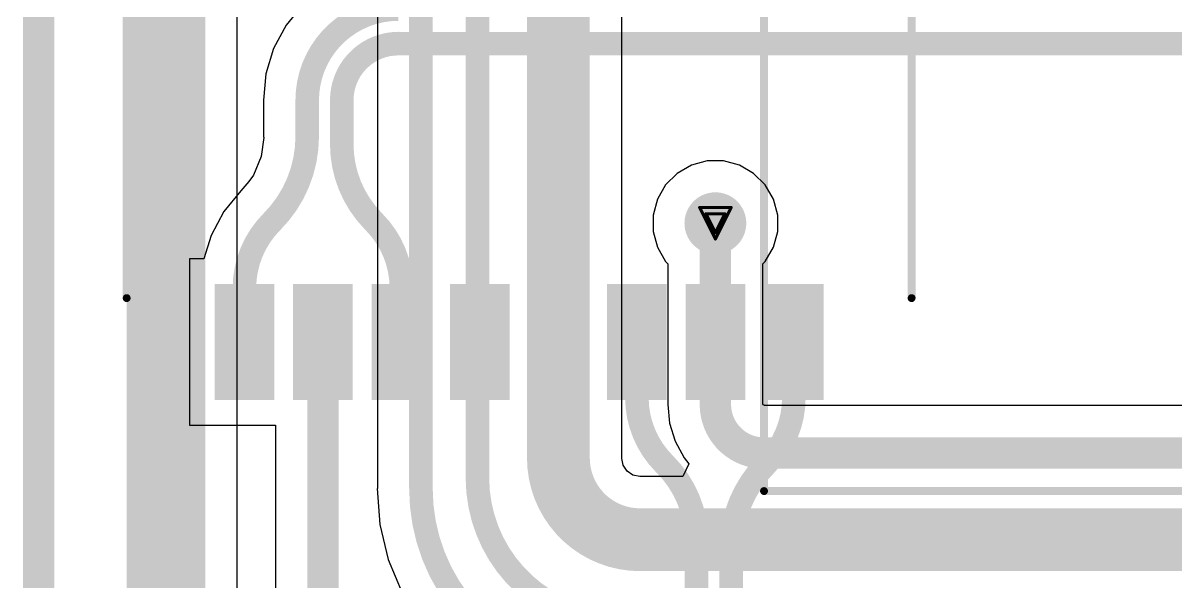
# Model space of a CAD drawing. Header units: inches. Extents: x 0 to 289, y 0 to 168.
# Drawn here: x 58.04 to 76.69, y 56.04 to 65.07 of the extents above; entities that cross this region are included whole.
import ezdxf

# ---------------------------------------------------------------- set-up
doc = ezdxf.new("R2010")
doc.units = ezdxf.units.IN
for name, color, linetype in [('Bottom Layer', 5, 'Continuous'), ('Bottom Overlay', 54, 'Continuous'), ('Bottom Paste', 16, 'Continuous'), ('Bottom Solder', 6, 'Continuous'), ('Drill Drawing', 1, 'Continuous'), ('Top Layer', 1, 'Continuous'), ('Top Overlay', 2, 'Continuous'), ('Via Holes', 16, 'Continuous')]:
    doc.layers.add(name, color=color, linetype=linetype)

# ---------------------------------------------------------------- blocks, each defined once
blk = doc.blocks.new('H1102NLT_B_2')
at = {"layer": 'Bottom Layer'}
for points in [[(-5.1, 4.825), (-3.43, 4.825), (-3.43, 4.065), (-5.1, 4.065)], [(5.1, 4.065), (3.43, 4.065), (3.43, 4.825), (5.1, 4.825)], [(-5.1, 3.555), (-3.43, 3.555), (-3.43, 2.795), (-5.1, 2.795)], [(5.1, 2.795), (3.43, 2.795), (3.43, 3.555), (5.1, 3.555)], [(-5.1, 2.285), (-3.43, 2.285), (-3.43, 1.525), (-5.1, 1.525)], [(5.1, 1.525), (3.43, 1.525), (3.43, 2.285), (5.1, 2.285)], [(-5.1, 1.015), (-3.43, 1.015), (-3.43, 0.255), (-5.1, 0.255)], [(5.1, 0.255), (3.43, 0.255), (3.43, 1.015), (5.1, 1.015)], [(-5.1, -0.255), (-3.43, -0.255), (-3.43, -1.015), (-5.1, -1.015)], [(5.1, -1.015), (3.43, -1.015), (3.43, -0.255), (5.1, -0.255)], [(-5.1, -1.525), (-3.43, -1.525), (-3.43, -2.285), (-5.1, -2.285)], [(5.1, -2.285), (3.43, -2.285), (3.43, -1.525), (5.1, -1.525)], [(-5.1, -2.795), (-3.43, -2.795), (-3.43, -3.555), (-5.1, -3.555)], [(5.1, -3.555), (3.43, -3.555), (3.43, -2.795), (5.1, -2.795)], [(-5.1, -4.065), (-3.43, -4.065), (-3.43, -4.825), (-5.1, -4.825)], [(5.1, -4.825), (3.43, -4.825), (3.43, -4.065), (5.1, -4.065)]]:
    blk.add_hatch(color=5, dxfattribs=at).paths.add_polyline_path(points)
at = {"layer": 'Bottom Overlay'}
blk.add_hatch(color=54, dxfattribs=at).paths.add_polyline_path([(-3.226, -4.902), (-2.413, -4.902), (-2.413, -4.089), (-3.226, -4.089)])
at = {"layer": 'Bottom Paste'}
for points in [[(-5.1, 4.825), (-3.43, 4.825), (-3.43, 4.065), (-5.1, 4.065)], [(5.1, 4.065), (3.43, 4.065), (3.43, 4.825), (5.1, 4.825)], [(-5.1, 3.555), (-3.43, 3.555), (-3.43, 2.795), (-5.1, 2.795)], [(5.1, 2.795), (3.43, 2.795), (3.43, 3.555), (5.1, 3.555)], [(-5.1, 2.285), (-3.43, 2.285), (-3.43, 1.525), (-5.1, 1.525)], [(5.1, 1.525), (3.43, 1.525), (3.43, 2.285), (5.1, 2.285)], [(-5.1, 1.015), (-3.43, 1.015), (-3.43, 0.255), (-5.1, 0.255)], [(5.1, 0.255), (3.43, 0.255), (3.43, 1.015), (5.1, 1.015)], [(-5.1, -0.255), (-3.43, -0.255), (-3.43, -1.015), (-5.1, -1.015)], [(5.1, -1.015), (3.43, -1.015), (3.43, -0.255), (5.1, -0.255)], [(-5.1, -1.525), (-3.43, -1.525), (-3.43, -2.285), (-5.1, -2.285)], [(5.1, -2.285), (3.43, -2.285), (3.43, -1.525), (5.1, -1.525)], [(-5.1, -2.795), (-3.43, -2.795), (-3.43, -3.555), (-5.1, -3.555)], [(5.1, -3.555), (3.43, -3.555), (3.43, -2.795), (5.1, -2.795)], [(-5.1, -4.065), (-3.43, -4.065), (-3.43, -4.825), (-5.1, -4.825)], [(5.1, -4.825), (3.43, -4.825), (3.43, -4.065), (5.1, -4.065)]]:
    blk.add_hatch(color=16, dxfattribs=at).paths.add_polyline_path(points)
at = {"layer": 'Bottom Solder'}
for points in [[(-5.202, 4.927), (-3.328, 4.927), (-3.328, 3.963), (-5.202, 3.963)], [(5.202, 3.963), (3.328, 3.963), (3.328, 4.927), (5.202, 4.927)], [(-5.202, 3.657), (-3.328, 3.657), (-3.328, 2.693), (-5.202, 2.693)], [(5.202, 2.693), (3.328, 2.693), (3.328, 3.657), (5.202, 3.657)], [(-5.202, 2.387), (-3.328, 2.387), (-3.328, 1.423), (-5.202, 1.423)], [(5.202, 1.423), (3.328, 1.423), (3.328, 2.387), (5.202, 2.387)], [(-5.202, 1.117), (-3.328, 1.117), (-3.328, 0.153), (-5.202, 0.153)], [(5.202, 0.153), (3.328, 0.153), (3.328, 1.117), (5.202, 1.117)], [(-5.202, -0.153), (-3.328, -0.153), (-3.328, -1.117), (-5.202, -1.117)], [(5.202, -1.117), (3.328, -1.117), (3.328, -0.153), (5.202, -0.153)], [(-5.202, -1.423), (-3.328, -1.423), (-3.328, -2.387), (-5.202, -2.387)], [(5.202, -2.387), (3.328, -2.387), (3.328, -1.423), (5.202, -1.423)], [(-5.202, -2.693), (-3.328, -2.693), (-3.328, -3.657), (-5.202, -3.657)], [(5.202, -3.657), (3.328, -3.657), (3.328, -2.693), (5.202, -2.693)], [(-5.202, -3.963), (-3.328, -3.963), (-3.328, -4.927), (-5.202, -4.927)], [(5.202, -4.927), (3.328, -4.927), (3.328, -3.963), (5.202, -3.963)]]:
    blk.add_hatch(color=6, dxfattribs=at).paths.add_polyline_path(points)
at = {"layer": 'Bottom Overlay'}
for points in [[(3.555, 6.35, 0.127, 0.127, 0), (-3.555, 6.35, 0.127, 0.127, 0)], [(-5.484, -4.597, 0.254, 0.254, 0), (-5.484, -4.343, 0.254, 0.254, 0)], [(-5.357, -4.47, 0.254, 0.254, 0), (-5.484, -4.343, 0.254, 0.254, 0)], [(-5.484, -4.597, 0.254, 0.254, 0), (-5.357, -4.47, 0.254, 0.254, 0)], [(3.555, -6.35, 0.127, 0.127, 0), (-3.555, -6.35, 0.127, 0.127, 0)]]:
    blk.add_lwpolyline(points, format="xyseb", dxfattribs=at)
for points in [[(-3.587, 6.35, 0.0635, 0.0635, 1), (-3.523, 6.35, 0.0635, 0.0635, 1)], [(3.523, 6.35, 0.0635, 0.0635, 1), (3.587, 6.35, 0.0635, 0.0635, 1)], [(-5.548, -4.343, 0.127, 0.127, 1), (-5.421, -4.343, 0.127, 0.127, 1)], [(-5.548, -4.343, 0.127, 0.127, 1), (-5.421, -4.343, 0.127, 0.127, 1)], [(-5.548, -4.597, 0.127, 0.127, 1), (-5.421, -4.597, 0.127, 0.127, 1)], [(-5.548, -4.597, 0.127, 0.127, 1), (-5.421, -4.597, 0.127, 0.127, 1)], [(-5.421, -4.47, 0.127, 0.127, 1), (-5.294, -4.47, 0.127, 0.127, 1)], [(-5.421, -4.47, 0.127, 0.127, 1), (-5.294, -4.47, 0.127, 0.127, 1)], [(-3.587, -6.35, 0.0635, 0.0635, 1), (-3.523, -6.35, 0.0635, 0.0635, 1)], [(3.523, -6.35, 0.0635, 0.0635, 1), (3.587, -6.35, 0.0635, 0.0635, 1)]]:
    blk.add_lwpolyline(points, format="xyseb", close=True, dxfattribs=at)
blk = doc.blocks.new('NE8FBV_C5_LED_56')
at = {"layer": 'Top Overlay'}
for points in [[(-12.19, -16.63, 0.127, 0.127, 0), (-12.19, 14.021, 0.127, 0.127, 0)], [(-12.19, -16.63, 0.127, 0.127, 0), (12.91, -16.63, 0.127, 0.127, 0)]]:
    blk.add_lwpolyline(points, format="xyseb", dxfattribs=at)
blk.add_lwpolyline([(-12.222, -16.63, 0.0635, 0.0635, 1), (-12.158, -16.63, 0.0635, 0.0635, 1)], format="xyseb", close=True, dxfattribs=at)
blk.add_lwpolyline([(-12.222, -16.63, 0.0635, 0.0635, 1), (-12.158, -16.63, 0.0635, 0.0635, 1)], format="xyseb", close=True, dxfattribs=at)

msp = doc.modelspace()

# ---------------------------------------------------------------- hatches: boundary and pattern name
at = {"layer": 'Bottom Layer'}
h = msp.add_hatch(color=5, dxfattribs=at)
edge = h.paths.add_edge_path()
edge.add_arc((69.243, 61.837), 0.5, 0, 360)
at = {"layer": 'Top Layer'}
h = msp.add_hatch(color=1, dxfattribs=at)
edge = h.paths.add_edge_path()
edge.add_arc((69.243, 61.837), 0.5, 0, 360)
at = {"layer": 'Via Holes'}
h = msp.add_hatch(color=7, dxfattribs=at)
edge = h.paths.add_edge_path()
edge.add_arc((69.243, 61.837), 0.3, 0, 360)

# ---------------------------------------------------------------- linework, layer by layer
at = {"layer": 'Bottom Layer'}
for p, q in [((62.57, 65.37), (62.298, 65.039)), ((62.298, 65.039), (62.096, 64.661)), ((62.096, 64.661), (61.972, 64.251)), ((61.972, 64.251), (61.93, 63.825)), ((61.93, 63.825), (61.934, 63.825)), ((61.934, 63.825), (61.934, 63.24)), ((61.934, 63.24), (61.936, 63.225)), ((61.936, 63.225), (61.896, 62.916)), ((61.896, 62.916), (61.771, 62.615)), ((61.693, 62.513), (61.566, 62.362)), ((61.771, 62.615), (61.693, 62.513)), ((61.566, 62.362), (61.289, 62.025)), ((61.566, 62.362), (61.566, 62.362)), ((61.289, 62.025), (61.083, 61.64)), ((61.083, 61.64), (60.968, 61.259)), ((60.968, 61.259), (60.735, 61.259)), ((60.735, 61.259), (60.735, 58.573)), ((60.735, 58.573), (62.005, 58.573)), ((62.005, 58.573), (62.005, 58.573)), ((62.005, 58.573), (62.124, 58.573)), ((62.124, 58.573), (62.124, 53.911))]:
    msp.add_line(p, q, dxfattribs=at)
for points in [[(62.639, 63.825, 0.381, 0.381, -0.414214), (64.114, 65.301, 0.381, 0.381, 0)], [(63.198, 63.825, 0.381, 0.381, -0.414214), (64.114, 64.742, 0.381, 0.381, 0)], [(64.114, 64.742, 0.381, 0.381, 0), (78.45, 64.742, 0.381, 0.381, 0)], [(62.639, 63.24, 0.381, 0.381, 0), (62.639, 63.825, 0.381, 0.381, 0)], [(63.198, 63.118, 0.381, 0.381, 0), (63.198, 63.825, 0.381, 0.381, 0)], [(62.639, 63.24, 0.381, 0.381, -0.198912), (62.067, 61.86, 0.381, 0.381, 0)], [(63.706, 61.873, 0.381, 0.381, -0.196348), (63.198, 63.118, 0.381, 0.381, 0)], [(61.623, 60.787, 0.381, 0.381, -0.198912), (62.067, 61.86, 0.381, 0.381, 0)], [(63.718, 61.86, 0.381, 0.381, -0.002468), (63.706, 61.873, 0.381, 0.381, 0)], [(63.718, 61.86, 0.381, 0.381, -0.198912), (64.163, 60.787, 0.381, 0.381, 0)], [(69.243, 59.916, 0.508, 0.508, 0), (69.243, 61.837, 0.508, 0.508, 0)], [(61.623, 59.89, 0.381, 0.381, 0), (61.623, 60.787, 0.381, 0.381, 0)], [(64.163, 59.89, 0.381, 0.381, 0), (64.163, 60.787, 0.381, 0.381, 0)], [(62.893, 59.916, 0.508, 0.508, 0), (62.893, 60.173, 0.508, 0.508, 0)], [(62.893, 53.911, 0.508, 0.508, 0), (62.893, 59.916, 0.508, 0.508, 0)], [(67.973, 59.019, 0.381, 0.381, 0), (67.973, 59.916, 0.381, 0.381, 0)], [(70.513, 59.019, 0.381, 0.381, 0), (70.513, 59.916, 0.381, 0.381, 0)], [(68.417, 57.946, 0.381, 0.381, -0.198912), (67.973, 59.019, 0.381, 0.381, 0)], [(70.513, 59.019, 0.381, 0.381, -0.198912), (70.068, 57.946, 0.381, 0.381, 0)], [(68.417, 57.946, 0.381, 0.381, -0.002468), (68.43, 57.933, 0.381, 0.381, 0)], [(68.43, 57.933, 0.381, 0.381, -0.198912), (68.938, 56.706, 0.381, 0.381, 0)], [(69.497, 56.566, 0.381, 0.381, -0.198912), (70.068, 57.946, 0.381, 0.381, 0)], [(68.938, 55.151, 0.381, 0.381, 0), (68.938, 56.706, 0.381, 0.381, 0)], [(69.497, 55.151, 0.381, 0.381, 0), (69.497, 56.566, 0.381, 0.381, 0)]]:
    msp.add_lwpolyline(points, format="xyseb", dxfattribs=at)
for points in [[(64.019, 64.742, 0.191, 0.191, 1), (64.21, 64.742, 0.191, 0.191, 1)], [(64.019, 64.742, 0.191, 0.191, 1), (64.21, 64.742, 0.191, 0.191, 1)], [(62.544, 63.825, 0.191, 0.191, 1), (62.734, 63.825, 0.191, 0.191, 1)], [(62.544, 63.825, 0.191, 0.191, 1), (62.734, 63.825, 0.191, 0.191, 1)], [(63.103, 63.825, 0.191, 0.191, 1), (63.293, 63.825, 0.191, 0.191, 1)], [(63.103, 63.825, 0.191, 0.191, 1), (63.293, 63.825, 0.191, 0.191, 1)], [(62.544, 63.24, 0.191, 0.191, 1), (62.734, 63.24, 0.191, 0.191, 1)], [(62.544, 63.24, 0.191, 0.191, 1), (62.734, 63.24, 0.191, 0.191, 1)], [(63.103, 63.118, 0.191, 0.191, 1), (63.293, 63.118, 0.191, 0.191, 1)], [(63.103, 63.118, 0.191, 0.191, 1), (63.293, 63.118, 0.191, 0.191, 1)], [(61.972, 61.86, 0.191, 0.191, 1), (62.163, 61.86, 0.191, 0.191, 1)], [(61.972, 61.86, 0.191, 0.191, 1), (62.163, 61.86, 0.191, 0.191, 1)], [(63.611, 61.873, 0.191, 0.191, 1), (63.801, 61.873, 0.191, 0.191, 1)], [(63.611, 61.873, 0.191, 0.191, 1), (63.801, 61.873, 0.191, 0.191, 1)], [(63.623, 61.86, 0.191, 0.191, 1), (63.814, 61.86, 0.191, 0.191, 1)], [(63.623, 61.86, 0.191, 0.191, 1), (63.814, 61.86, 0.191, 0.191, 1)], [(69.116, 61.837, 0.254, 0.254, 1), (69.37, 61.837, 0.254, 0.254, 1)], [(61.528, 60.787, 0.191, 0.191, 1), (61.718, 60.787, 0.191, 0.191, 1)], [(61.528, 60.787, 0.191, 0.191, 1), (61.718, 60.787, 0.191, 0.191, 1)], [(64.068, 60.787, 0.191, 0.191, 1), (64.258, 60.787, 0.191, 0.191, 1)], [(64.068, 60.787, 0.191, 0.191, 1), (64.258, 60.787, 0.191, 0.191, 1)], [(62.766, 60.173, 0.254, 0.254, 1), (63.02, 60.173, 0.254, 0.254, 1)], [(61.528, 59.89, 0.191, 0.191, 1), (61.718, 59.89, 0.191, 0.191, 1)], [(62.766, 59.916, 0.254, 0.254, 1), (63.02, 59.916, 0.254, 0.254, 1)], [(62.766, 59.916, 0.254, 0.254, 1), (63.02, 59.916, 0.254, 0.254, 1)], [(64.068, 59.89, 0.191, 0.191, 1), (64.258, 59.89, 0.191, 0.191, 1)], [(67.878, 59.916, 0.191, 0.191, 1), (68.068, 59.916, 0.191, 0.191, 1)], [(69.116, 59.916, 0.254, 0.254, 1), (69.37, 59.916, 0.254, 0.254, 1)], [(70.418, 59.916, 0.191, 0.191, 1), (70.608, 59.916, 0.191, 0.191, 1)], [(67.878, 59.019, 0.191, 0.191, 1), (68.068, 59.019, 0.191, 0.191, 1)], [(67.878, 59.019, 0.191, 0.191, 1), (68.068, 59.019, 0.191, 0.191, 1)], [(70.418, 59.019, 0.191, 0.191, 1), (70.608, 59.019, 0.191, 0.191, 1)], [(70.418, 59.019, 0.191, 0.191, 1), (70.608, 59.019, 0.191, 0.191, 1)], [(68.322, 57.946, 0.191, 0.191, 1), (68.513, 57.946, 0.191, 0.191, 1)], [(68.322, 57.946, 0.191, 0.191, 1), (68.513, 57.946, 0.191, 0.191, 1)], [(68.335, 57.933, 0.191, 0.191, 1), (68.525, 57.933, 0.191, 0.191, 1)], [(68.335, 57.933, 0.191, 0.191, 1), (68.525, 57.933, 0.191, 0.191, 1)], [(69.973, 57.946, 0.191, 0.191, 1), (70.164, 57.946, 0.191, 0.191, 1)], [(69.973, 57.946, 0.191, 0.191, 1), (70.164, 57.946, 0.191, 0.191, 1)], [(68.843, 56.706, 0.191, 0.191, 1), (69.033, 56.706, 0.191, 0.191, 1)], [(68.843, 56.706, 0.191, 0.191, 1), (69.033, 56.706, 0.191, 0.191, 1)], [(69.402, 56.566, 0.191, 0.191, 1), (69.592, 56.566, 0.191, 0.191, 1)], [(69.402, 56.566, 0.191, 0.191, 1), (69.592, 56.566, 0.191, 0.191, 1)]]:
    msp.add_lwpolyline(points, format="xyseb", close=True, dxfattribs=at)
at = {"layer": 'Drill Drawing'}
for points in [[(68.989, 62.091, 0.0508, 0.0508, 0), (69.497, 62.091, 0.0508, 0.0508, 0)], [(68.989, 62.091, 0.0508, 0.0508, 0), (69.243, 61.583, 0.0508, 0.0508, 0)], [(69.243, 61.583, 0.0508, 0.0508, 0), (69.497, 62.091, 0.0508, 0.0508, 0)], [(69.091, 61.989, 0.0508, 0.0508, 0), (69.395, 61.989, 0.0508, 0.0508, 0)], [(69.091, 61.989, 0.0508, 0.0508, 0), (69.243, 61.684, 0.0508, 0.0508, 0)], [(69.243, 61.684, 0.0508, 0.0508, 0), (69.395, 61.989, 0.0508, 0.0508, 0)]]:
    msp.add_lwpolyline(points, format="xyseb", dxfattribs=at)
for points in [[(68.976, 62.091, 0.0254, 0.0254, 1), (69.002, 62.091, 0.0254, 0.0254, 1)], [(68.976, 62.091, 0.0254, 0.0254, 1), (69.002, 62.091, 0.0254, 0.0254, 1)], [(69.484, 62.091, 0.0254, 0.0254, 1), (69.51, 62.091, 0.0254, 0.0254, 1)], [(69.484, 62.091, 0.0254, 0.0254, 1), (69.51, 62.091, 0.0254, 0.0254, 1)], [(69.078, 61.989, 0.0254, 0.0254, 1), (69.103, 61.989, 0.0254, 0.0254, 1)], [(69.078, 61.989, 0.0254, 0.0254, 1), (69.103, 61.989, 0.0254, 0.0254, 1)], [(69.383, 61.989, 0.0254, 0.0254, 1), (69.408, 61.989, 0.0254, 0.0254, 1)], [(69.383, 61.989, 0.0254, 0.0254, 1), (69.408, 61.989, 0.0254, 0.0254, 1)], [(69.23, 61.684, 0.0254, 0.0254, 1), (69.256, 61.684, 0.0254, 0.0254, 1)], [(69.23, 61.684, 0.0254, 0.0254, 1), (69.256, 61.684, 0.0254, 0.0254, 1)], [(69.23, 61.583, 0.0254, 0.0254, 1), (69.256, 61.583, 0.0254, 0.0254, 1)], [(69.23, 61.583, 0.0254, 0.0254, 1), (69.256, 61.583, 0.0254, 0.0254, 1)]]:
    msp.add_lwpolyline(points, format="xyseb", close=True, dxfattribs=at)
at = {"layer": 'Top Layer'}
for p, q in [((63.774, 90.201), (63.774, 57.544)), ((61.506, 50.682), (61.506, 73.417)), ((67.728, 58.039), (67.728, 72.209)), ((68.854, 62.776), (68.624, 62.643)), ((69.11, 62.845), (68.854, 62.776)), ((69.376, 62.845), (69.11, 62.845)), ((69.632, 62.776), (69.376, 62.845)), ((69.862, 62.643), (69.632, 62.776)), ((68.624, 62.643), (68.436, 62.456)), ((70.05, 62.456), (69.862, 62.643)), ((68.436, 62.456), (68.304, 62.226)), ((70.182, 62.226), (70.05, 62.456)), ((68.304, 62.226), (68.235, 61.97)), ((70.251, 61.97), (70.182, 62.226)), ((68.235, 61.97), (68.235, 61.704)), ((70.251, 61.704), (70.251, 61.97)), ((68.235, 61.704), (68.304, 61.448)), ((70.182, 61.448), (70.251, 61.704)), ((68.304, 61.448), (68.436, 61.218)), ((70.05, 61.218), (70.182, 61.448)), ((68.436, 61.218), (68.474, 61.18)), ((70.012, 61.18), (70.05, 61.218)), ((68.474, 61.18), (68.474, 58.906)), ((70.012, 58.906), (70.012, 61.18)), ((68.474, 58.906), (68.473, 58.906)), ((68.473, 58.906), (68.503, 58.602)), ((70.017, 58.906), (70.012, 58.906)), ((70.021, 58.896), (70.017, 58.906)), ((70.03, 58.892), (70.021, 58.896)), ((70.03, 58.887), (70.03, 58.892)), ((80.876, 58.887), (70.03, 58.887)), ((68.503, 58.602), (68.592, 58.31)), ((68.592, 58.31), (68.736, 58.041)), ((67.727, 58.033), (67.728, 58.039)), ((67.749, 57.925), (67.727, 58.033)), ((68.736, 58.041), (68.814, 57.946)), ((67.813, 57.828), (67.749, 57.925)), ((67.91, 57.763), (67.813, 57.828)), ((68.814, 57.946), (68.718, 57.743)), ((68.018, 57.742), (67.91, 57.763)), ((68.024, 57.743), (68.018, 57.742)), ((68.718, 57.743), (68.024, 57.743)), ((63.774, 57.544), (63.769, 57.544)), ((63.769, 57.544), (63.815, 56.964)), ((63.815, 56.964), (63.95, 56.398)), ((63.95, 56.398), (64.173, 55.861))]:
    msp.add_line(p, q, dxfattribs=at)
for points in [[(65.393, 57.719, 0.381, 0.381, 0), (65.393, 90.318, 0.381, 0.381, 0)], [(64.479, 57.544, 0.381, 0.381, 0), (64.479, 90.201, 0.381, 0.381, 0)], [(58.296, 43.764, 0.508, 0.508, 0), (58.296, 78.029, 0.508, 0.508, 0)], [(60.353, 50.682, 1.27, 1.27, 0), (60.353, 73.417, 1.27, 1.27, 0)], [(66.703, 58.039, 1.016, 1.016, 0), (66.703, 72.209, 1.016, 1.016, 0)], [(69.243, 58.906, 0.508, 0.508, 0), (69.243, 61.837, 0.508, 0.508, 0)], [(70.03, 58.119, 0.508, 0.508, -0.414214), (69.243, 58.906, 0.508, 0.508, 0)], [(68.024, 56.718, 1.016, 1.016, -0.414214), (66.703, 58.039, 1.016, 1.016, 0)], [(70.03, 58.119, 0.508, 0.508, 0), (80.989, 58.119, 0.508, 0.508, 0)], [(67.726, 55.386, 0.381, 0.381, -0.414214), (65.393, 57.719, 0.381, 0.381, 0)], [(67.475, 54.547, 0.381, 0.381, -0.414214), (64.479, 57.544, 0.381, 0.381, 0)], [(68.024, 56.718, 1.016, 1.016, 0), (98.417, 56.718, 1.016, 1.016, 0)]]:
    msp.add_lwpolyline(points, format="xyseb", dxfattribs=at)
for points in [[(69.116, 61.837, 0.254, 0.254, 1), (69.37, 61.837, 0.254, 0.254, 1)], [(69.116, 58.906, 0.254, 0.254, 1), (69.37, 58.906, 0.254, 0.254, 1)], [(69.116, 58.906, 0.254, 0.254, 1), (69.37, 58.906, 0.254, 0.254, 1)], [(66.449, 58.039, 0.508, 0.508, 1), (66.957, 58.039, 0.508, 0.508, 1)], [(66.449, 58.039, 0.508, 0.508, 1), (66.957, 58.039, 0.508, 0.508, 1)], [(69.903, 58.119, 0.254, 0.254, 1), (70.157, 58.119, 0.254, 0.254, 1)], [(69.903, 58.119, 0.254, 0.254, 1), (70.157, 58.119, 0.254, 0.254, 1)], [(65.298, 57.719, 0.191, 0.191, 1), (65.488, 57.719, 0.191, 0.191, 1)], [(65.298, 57.719, 0.191, 0.191, 1), (65.488, 57.719, 0.191, 0.191, 1)], [(64.384, 57.544, 0.191, 0.191, 1), (64.574, 57.544, 0.191, 0.191, 1)], [(64.384, 57.544, 0.191, 0.191, 1), (64.574, 57.544, 0.191, 0.191, 1)], [(67.77, 56.718, 0.508, 0.508, 1), (68.278, 56.718, 0.508, 0.508, 1)], [(67.77, 56.718, 0.508, 0.508, 1), (68.278, 56.718, 0.508, 0.508, 1)]]:
    msp.add_lwpolyline(points, format="xyseb", close=True, dxfattribs=at)

# ---------------------------------------------------------------- block references
msp.add_blockref('NE8FBV_C5_LED_56', (82.22, 74.135))
at = {"rotation": 270}
msp.add_blockref('H1102NLT_B_2', (66.068, 64.181), dxfattribs=at)

doc.saveas('drawing.dxf')
